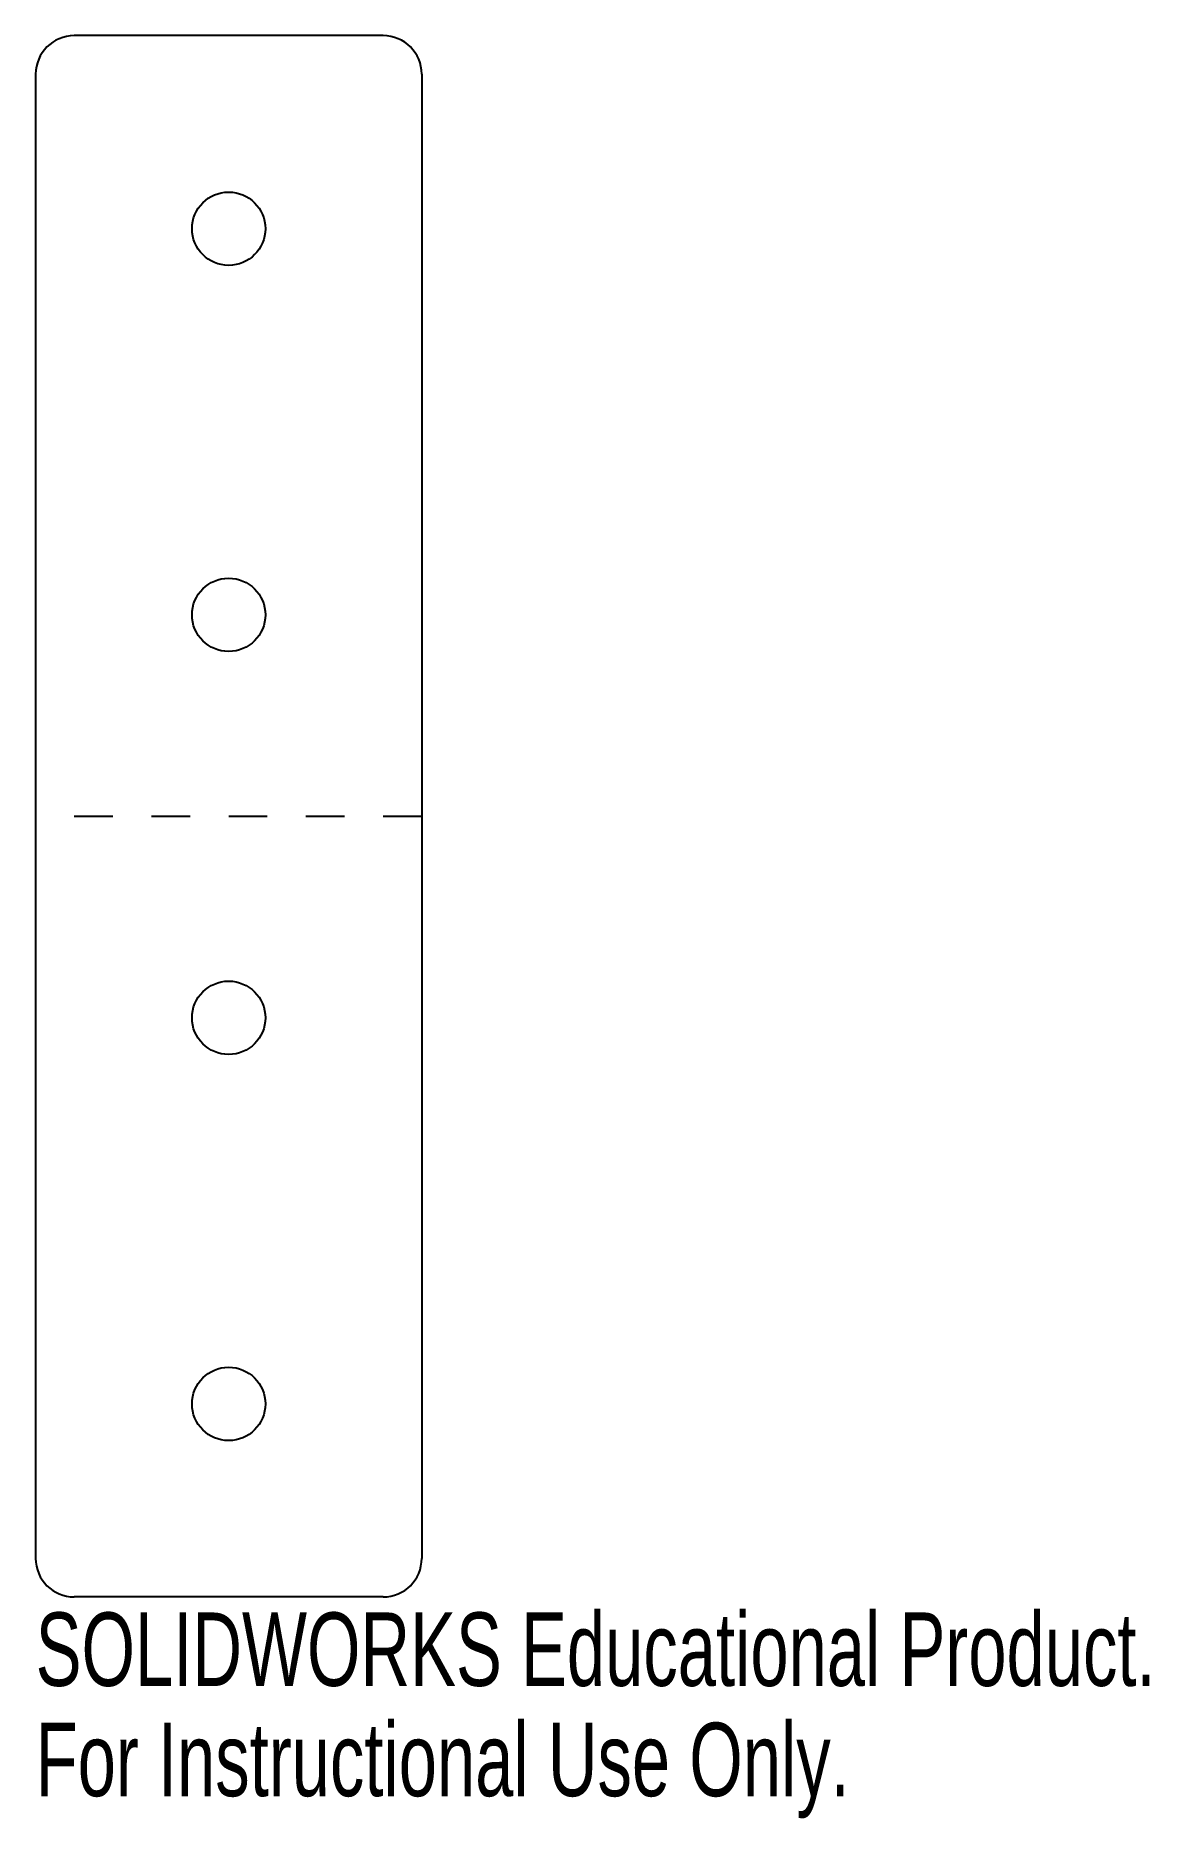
# Model space of a CAD drawing. Header units: inches. Extents: x 0 to 2.88, y -4.62 to 0.
import ezdxf

# ---------------------------------------------------------------- set-up
doc = ezdxf.new("R2010")
doc.units = ezdxf.units.IN
doc.header["$MEASUREMENT"] = 0
doc.linetypes.add('HIDDEN', pattern=[0.075, 0.05, -0.025])
doc.styles.add('SLDTEXTSTYLE0', font='TXT', dxfattribs={"width": 0.7})

msp = doc.modelspace()

# ---------------------------------------------------------------- linework, layer by layer
at = {"color": 7, "linetype": 'Continuous', "lineweight": 25}
for p, q in [((0.9, 0), (0.1, 0)), ((0, -0.1), (0, -3.9437)), ((1, -0.1), (1, -3.9437)), ((0.9, -4.0437), (0.1, -4.0437))]:
    msp.add_line(p, q, dxfattribs=at)
at = {"color": 7, "linetype": 'HIDDEN'}
msp.add_line((1, -2.0219), (0, -2.0219), dxfattribs=at)
at = {"color": 7, "linetype": 'Continuous', "lineweight": 25}
for centre in [(0.5, -0.5), (0.5, -1.5), (0.5, -2.5437), (0.5, -3.5437)]:
    msp.add_circle(centre, 0.095, dxfattribs=at)
for centre, start, end in [((0.1, -0.1), 90, 180), ((0.9, -0.1), 0, 90), ((0.1, -3.9437), 180, 270), ((0.9, -3.9437), 270, 0)]:
    msp.add_arc(centre, 0.1, start, end, dxfattribs=at)

# ---------------------------------------------------------------- texts
at = {"color": 7, "linetype": 'Continuous', "char_height": 0.1903, "attachment_point": 1, "style": 'SLDTEXTSTYLE0'}
for s, insert in [('SOLIDWORKS Educational Product.', (0, -4.0838)), ('For Instructional Use Only.', (0, -4.3693))]:
    msp.add_mtext(s, dxfattribs=dict(at, insert=insert))

doc.saveas('drawing.dxf')
